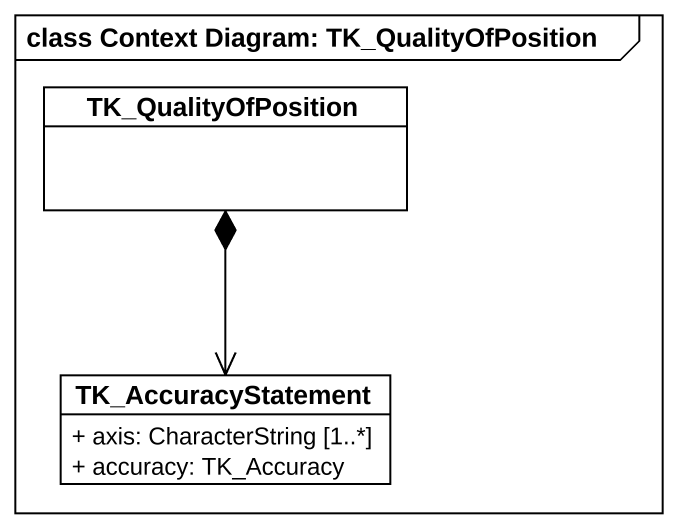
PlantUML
@startuml
mainframe class Context Diagram: TK_QualityOfPosition
hide circle
hide empty members
skinparam classAttributeIconSize 0
class TK_QualityOfPosition
class TK_AccuracyStatement {
  + axis: CharacterString [1..*]
  + accuracy: TK_Accuracy
}
TK_AccuracyStatement <-up-* TK_QualityOfPosition
@enduml
